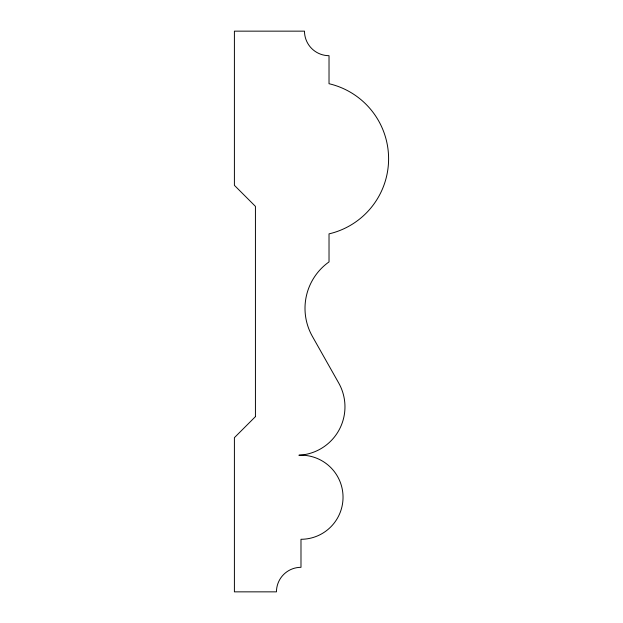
<?xml version="1.0" encoding="UTF-8"?>
<svg xmlns="http://www.w3.org/2000/svg" width="623" height="623" viewBox="0 0 623 623"><rect width="100%" height="100%" fill="white"/><g stroke="black" fill="none" stroke-linecap="round" stroke-linejoin="round"><path stroke-width="0.93" d="M255.43 416.631L234.404 437.658L234.404 591.85L276.456 591.85A24.531 24.531 0 0 1 300.987 567.319L300.987 539.284A42.053 42.053 0 0 0 343.024 496.188A42.053 42.053 0 0 0 298.9 455.234A48.469 48.469 0 0 0 338.702 382.997L312.357 336.334A56.919 56.919 0 0 1 329.022 261.909L329.022 233.874A77.096 77.096 0 0 0 329.022 83.716L329.022 55.681A24.531 24.531 0 0 1 304.491 31.15L234.404 31.15L234.404 185.343L255.43 206.369L255.43 416.631"/></g></svg>
